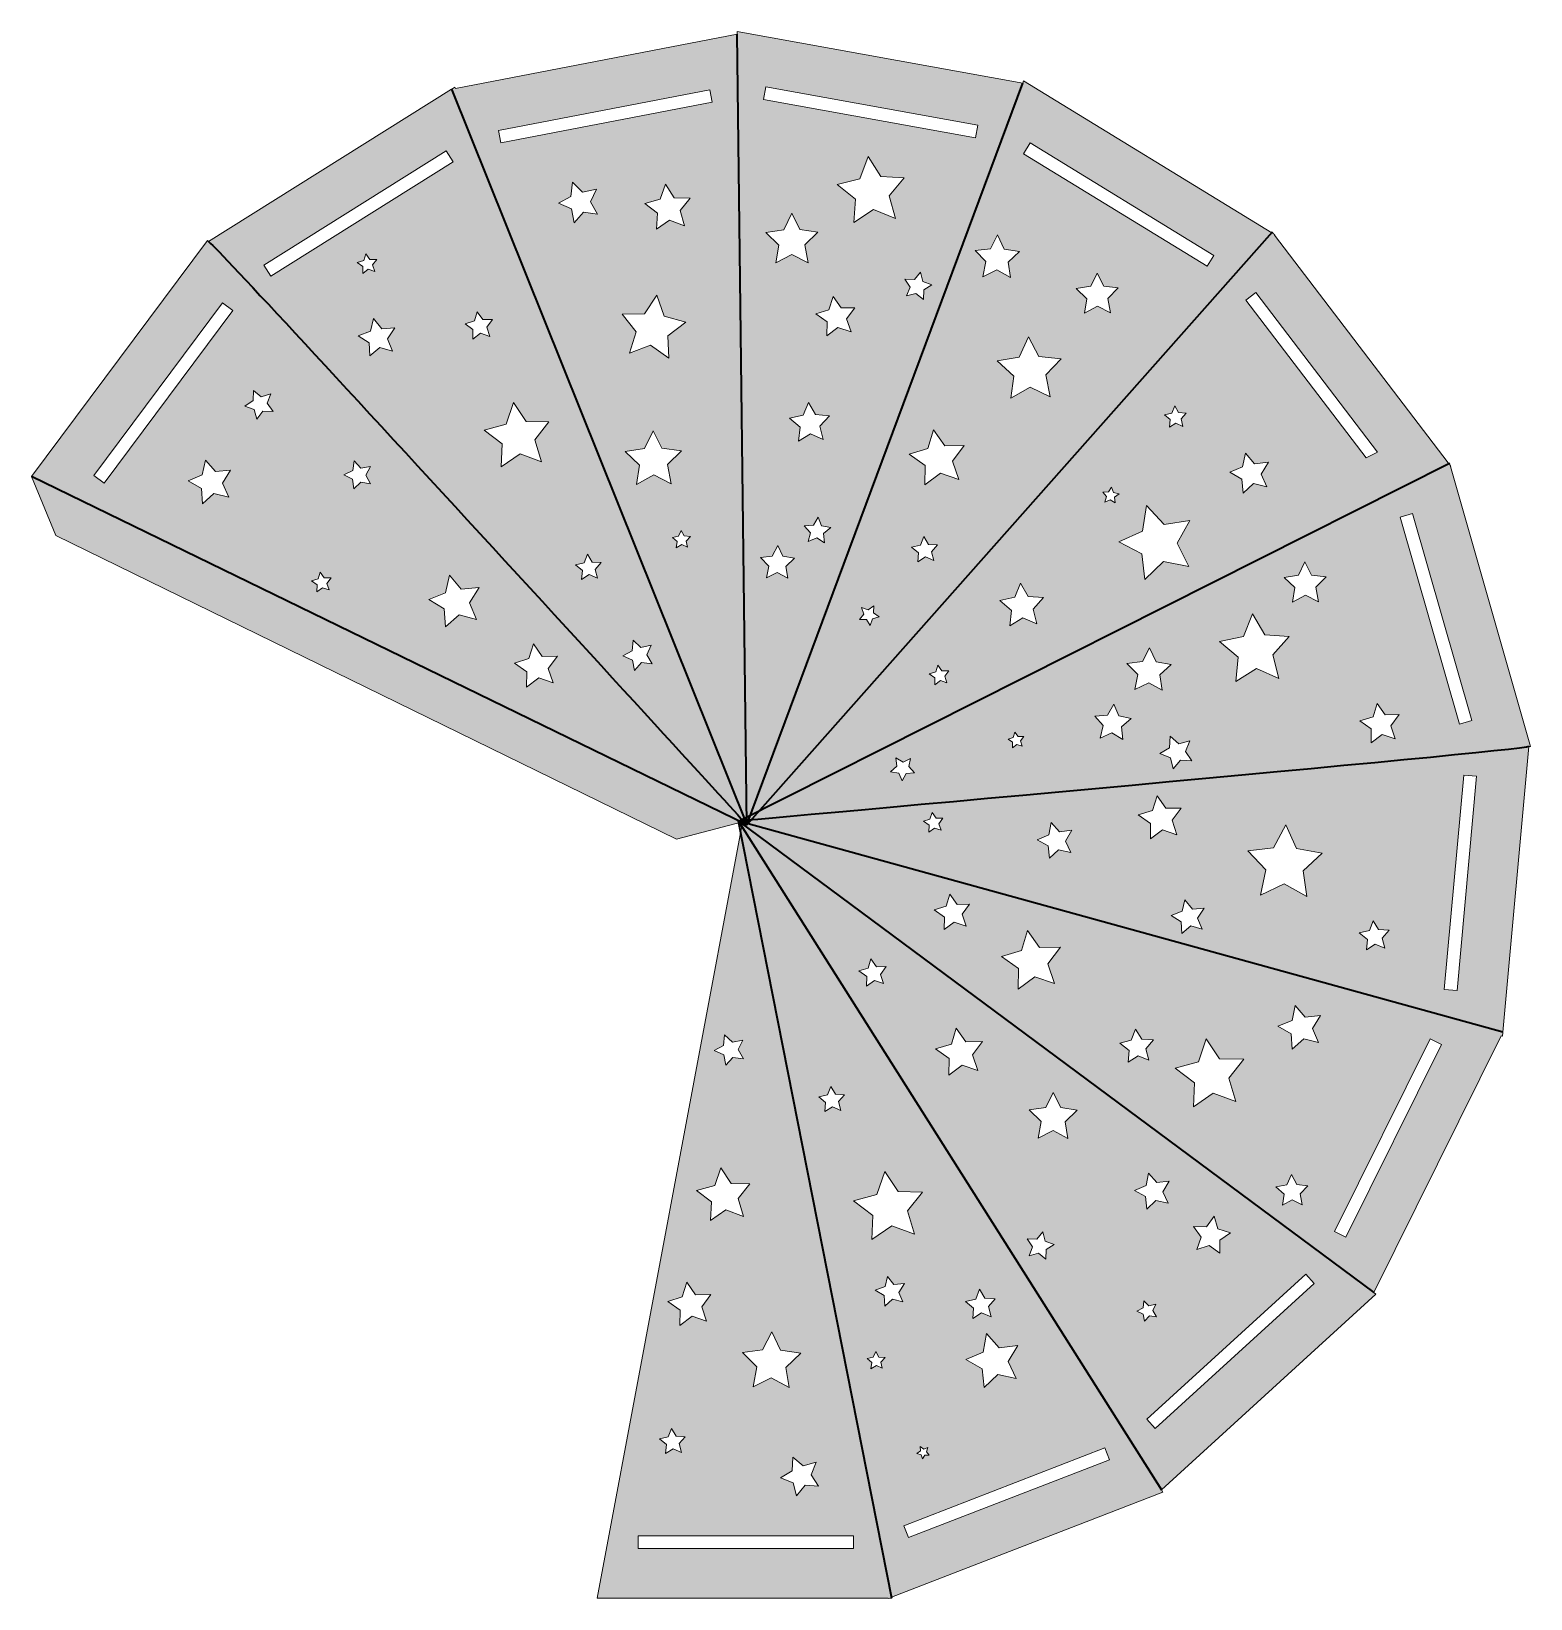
# Model space of a CAD drawing. Header units: inches. Extents: x 0 to 20.6, y -4.6 to 13.1.
# Drawn here: x 11.09 to 20.63, y 2.5 to 12.48 of the extents above; entities that cross this region are included whole.
import ezdxf

# ---------------------------------------------------------------- set-up
doc = ezdxf.new("R2010")
doc.units = ezdxf.units.IN
doc.header["$MEASUREMENT"] = 0
doc.layers.add('Layer 1', color=7, linetype='Continuous')

msp = doc.modelspace()

# ---------------------------------------------------------------- hatches: boundary and pattern name
at = {"layer": 'Layer 1', "true_color": 0x231f20}
h = msp.add_hatch(color=179, dxfattribs=at)
h.dxf.hatch_style = 2
h.paths.add_polyline_path([(20.6275, 7.9283), (20.1168, 9.7092), (20.1195, 9.7106), (20.1145, 9.7172), (20.1107, 9.7307), (20.1026, 9.7328), (18.9973, 11.1832), (19, 11.1862), (18.9907, 11.1919), (18.983, 11.2019), (18.9799, 11.1985), (17.4011, 12.1655), (17.3953, 12.1503), (15.5775, 12.4803), (15.5776, 12.463), (13.7843, 12.1173), (13.7811, 12.1254), (13.7612, 12.1129), (13.7608, 12.1128), (13.7609, 12.1127), (12.2138, 11.1418), (12.2064, 11.1498), (11.0861, 9.6462), (11.2411, 9.2717), (15.1919, 7.3388), (15.6043, 7.4461), (15.6052, 7.4457), (15.5962, 7.4356), (15.6105, 7.4428), (15.6105, 7.4428), (15.6054, 7.4294), (15.6094, 7.4338), (14.6864, 2.5068), (16.5378, 2.5068), (16.5385, 2.5029), (16.5487, 2.5068), (16.5614, 2.5068), (16.5605, 2.5114), (18.2867, 3.1809), (18.2781, 3.1947), (19.6424, 4.4405), (19.6286, 4.4509), (20.4406, 6.0868), (20.4489, 6.0844), (20.4511, 6.1079), (20.4512, 6.1082), (20.4511, 6.1083), (20.6167, 7.9273)])
h.paths.add_polyline_path([(13.7268, 11.7194), (13.77, 11.6506), (12.6092, 10.9221), (12.566, 10.991)])
h.paths.add_polyline_path([(13.2718, 10.9512), (13.23, 10.9654), (13.1947, 10.939), (13.1953, 10.9831), (13.1593, 11.0085), (13.2014, 11.0216), (13.2145, 11.0637), (13.2399, 11.0277), (13.284, 11.0282), (13.2576, 10.9929)])
h.paths.add_polyline_path([(12.3427, 9.5154), (12.2481, 9.5382), (12.1757, 9.4731), (12.1681, 9.5702), (12.0838, 9.619), (12.1738, 9.6562), (12.1942, 9.7513), (12.2573, 9.6773), (12.3542, 9.6873), (12.3032, 9.6044)])
h.paths.add_polyline_path([(11.5489, 9.6041), (11.4837, 9.6527), (12.3025, 10.7516), (12.3677, 10.703)])
h.paths.add_polyline_path([(12.5602, 10.0628), (12.5213, 10.0118), (12.5044, 10.0737), (12.4439, 10.0949), (12.4976, 10.1301), (12.499, 10.1942), (12.5491, 10.154), (12.6105, 10.1724), (12.5877, 10.1124), (12.6242, 10.0597)])
h.paths.add_polyline_path([(12.9809, 8.9242), (12.9391, 8.9383), (12.9038, 8.912), (12.9044, 8.956), (12.8684, 8.9815), (12.9105, 8.9946), (12.9236, 9.0366), (12.949, 9.0007), (12.9931, 9.0012), (12.9667, 8.9659)])
h.paths.add_polyline_path([(13.2436, 9.5999), (13.1824, 9.6113), (13.1382, 9.5674), (13.1302, 9.6292), (13.0747, 9.6576), (13.131, 9.6843), (13.1409, 9.7458), (13.1837, 9.7006), (13.2453, 9.7102), (13.2155, 9.6554)])
h.paths.add_polyline_path([(13.3844, 10.4444), (13.3037, 10.4672), (13.2392, 10.4136), (13.2359, 10.4973), (13.165, 10.5421), (13.2436, 10.5711), (13.2643, 10.6524), (13.3162, 10.5866), (13.3999, 10.5921), (13.3533, 10.5223)])
h.paths.add_polyline_path([(13.9193, 8.7365), (13.808, 8.7649), (13.7214, 8.6893), (13.7141, 8.804), (13.6154, 8.863), (13.7222, 8.9054), (13.7478, 9.0174), (13.8212, 8.929), (13.9356, 8.9393), (13.8742, 8.8422)])
h.paths.add_polyline_path([(13.8959, 10.5212), (13.8967, 10.5829), (13.8463, 10.6185), (13.9052, 10.6368), (13.9235, 10.6957), (13.9592, 10.6454), (14.0208, 10.6462), (13.9839, 10.5967), (14.0038, 10.5383), (13.9453, 10.5581)])
h.paths.add_polyline_path([(13.9668, 9.941), (14.107, 9.9799), (14.1544, 10.1175), (14.2347, 9.9962), (14.3802, 9.9937), (14.2897, 9.8797), (14.3322, 9.7406), (14.1959, 9.7915), (14.0767, 9.7081), (14.083, 9.8534)])
h.paths.add_polyline_path([(14.4073, 8.333), (14.3155, 8.3641), (14.2378, 8.3061), (14.239, 8.403), (14.1599, 8.459), (14.2524, 8.4878), (14.2812, 8.5804), (14.3372, 8.5012), (14.4341, 8.5025), (14.3761, 8.4248)])
h.paths.add_polyline_path([(14.5231, 11.3503), (14.441, 11.3868), (14.5199, 11.4298), (14.5292, 11.5192), (14.5945, 11.4574), (14.6824, 11.4762), (14.6438, 11.395), (14.6888, 11.3172), (14.5997, 11.3288), (14.5396, 11.262)])
h.paths.add_polyline_path([(14.6888, 8.9992), (14.636, 9.0218), (14.5874, 8.9911), (14.5926, 9.0483), (14.5483, 9.085), (14.6044, 9.0978), (14.6256, 9.1512), (14.655, 9.1019), (14.7124, 9.0982), (14.6746, 9.0549)])
h.paths.add_polyline_path([(15.2425, 11.2421), (15.1479, 11.2788), (15.0641, 11.2218), (15.0698, 11.323), (14.9896, 11.3852), (15.0876, 11.411), (15.1219, 11.5065), (15.1769, 11.4212), (15.2783, 11.4181), (15.2141, 11.3395)])
h.paths.add_polyline_path([(15.0669, 10.8008), (15.1134, 10.6663), (15.2505, 10.6284), (15.137, 10.5427), (15.1433, 10.4006), (15.0267, 10.482), (14.8935, 10.4321), (14.9349, 10.5682), (14.8462, 10.6794), (14.9884, 10.6821)])
h.paths.add_polyline_path([(14.9692, 8.4618), (14.9241, 8.4117), (14.9118, 8.4779), (14.8502, 8.5053), (14.9093, 8.5375), (14.9163, 8.6046), (14.9653, 8.5582), (15.0312, 8.5723), (15.0023, 8.5114), (15.036, 8.4531)])
h.paths.add_polyline_path([(15.0468, 9.6562), (14.9374, 9.5965), (14.9566, 9.7196), (14.8661, 9.8053), (14.9891, 9.8251), (15.0426, 9.9377), (15.0994, 9.8268), (15.223, 9.8107), (15.1351, 9.7224), (15.158, 9.5999)])
h.paths.add_polyline_path([(15.2613, 9.1963), (15.2251, 9.2132), (15.1907, 9.193), (15.1956, 9.2326), (15.1658, 9.2591), (15.205, 9.2667), (15.2209, 9.3033), (15.2402, 9.2683), (15.2799, 9.2644), (15.2527, 9.2353)])
h.paths.add_polyline_path([(14.0741, 11.7696), (14.0587, 11.8495), (15.4044, 12.1089), (15.4198, 12.029)])
h.paths.add_polyline_path([(19.8748, 9.4105), (20.2525, 8.0932), (20.1744, 8.0708), (19.7966, 9.3881)])
h.paths.add_polyline_path([(19.7902, 8.1304), (19.7375, 8.0598), (19.7658, 7.9764), (19.6823, 8.0047), (19.6117, 7.9519), (19.6128, 8.0401), (19.5408, 8.091), (19.625, 8.1171), (19.6512, 8.2013), (19.702, 8.1293)])
h.paths.add_polyline_path([(19.7001, 6.6438), (19.6389, 6.6692), (19.5833, 6.6332), (19.5885, 6.6992), (19.5371, 6.741), (19.6015, 6.7564), (19.6254, 6.8182), (19.6599, 6.7617), (19.7261, 6.7581), (19.683, 6.7078)])
h.paths.add_polyline_path([(18.8796, 10.818), (19.6539, 9.8019), (19.58, 9.7649), (18.8149, 10.7687)])
h.paths.add_polyline_path([(18.7945, 9.7078), (18.8122, 9.7945), (18.8703, 9.7277), (18.9583, 9.7376), (18.9127, 9.6617), (18.9493, 9.5811), (18.863, 9.601), (18.7977, 9.5413), (18.79, 9.6295), (18.7129, 9.6732)])
h.paths.add_polyline_path([(18.7992, 8.6286), (18.8576, 8.7719), (18.9358, 8.6384), (19.0902, 8.6271), (18.9874, 8.5114), (19.0244, 8.3611), (18.8826, 8.4232), (18.7511, 8.3415), (18.7663, 8.4956), (18.648, 8.5954)])
h.paths.add_polyline_path([(18.7523, 5.6678), (18.6076, 5.7215), (18.4814, 5.6328), (18.4877, 5.7869), (18.3644, 5.8796), (18.513, 5.9212), (18.5629, 6.0671), (18.6484, 5.9387), (18.8027, 5.9362), (18.7069, 5.8153)])
h.paths.add_polyline_path([(18.649, 4.7012), (18.5824, 4.7517), (18.503, 4.7255), (18.5305, 4.8044), (18.481, 4.8718), (18.5646, 4.8701), (18.6134, 4.938), (18.6376, 4.858), (18.7172, 4.8326), (18.6486, 4.7848)])
h.paths.add_polyline_path([(18.1295, 7.4924), (18.222, 7.5212), (18.2508, 7.6138), (18.3068, 7.5346), (18.4037, 7.5359), (18.3457, 7.4582), (18.3769, 7.3664), (18.2851, 7.3975), (18.2074, 7.3395), (18.2086, 7.4365)])
h.paths.add_polyline_path([(18.0585, 8.4571), (18.1563, 8.469), (18.202, 8.5564), (18.2435, 8.467), (18.3407, 8.4507), (18.2686, 8.3835), (18.283, 8.286), (18.1969, 8.3339), (18.1086, 8.29), (18.1275, 8.3867)])
h.paths.add_polyline_path([(17.9827, 9.4779), (17.9522, 9.4975), (17.9187, 9.4835), (17.9279, 9.5186), (17.9042, 9.5462), (17.9405, 9.5482), (17.9594, 9.5793), (17.9725, 9.5454), (18.0079, 9.5371), (17.9798, 9.5141)])
h.paths.add_polyline_path([(17.7356, 10.8425), (17.8279, 10.8574), (17.868, 10.9418), (17.9106, 10.8586), (18.0033, 10.8466), (17.9374, 10.7803), (17.9546, 10.6884), (17.8712, 10.7307), (17.7891, 10.6859), (17.8035, 10.7783)])
h.paths.add_polyline_path([(17.6824, 5.4332), (17.5879, 5.4838), (17.4926, 5.4347), (17.5116, 5.5402), (17.4354, 5.6157), (17.5417, 5.6303), (17.5899, 5.726), (17.6366, 5.6295), (17.7425, 5.6132), (17.6652, 5.539)])
h.paths.add_polyline_path([(17.4241, 4.7944), (17.4854, 4.7904), (17.5234, 4.8385), (17.5385, 4.779), (17.5961, 4.7577), (17.5441, 4.725), (17.5417, 4.6637), (17.4945, 4.7029), (17.4354, 4.6863), (17.4582, 4.7433)])
h.paths.add_polyline_path([(17.2606, 6.5905), (17.3868, 6.6297), (17.4261, 6.7559), (17.5024, 6.648), (17.6346, 6.6497), (17.5555, 6.5437), (17.598, 6.4185), (17.4728, 6.461), (17.3668, 6.3819), (17.3685, 6.5141)])
h.paths.add_polyline_path([(17.354, 3.9035), (17.2371, 3.9292), (17.1496, 3.8475), (17.1379, 3.9666), (17.0331, 4.0245), (17.1428, 4.0724), (17.1655, 4.19), (17.245, 4.1005), (17.3638, 4.1152), (17.3032, 4.012)])
h.paths.add_polyline_path([(16.8401, 6.0024), (16.9411, 6.0338), (16.9725, 6.1348), (17.0335, 6.0484), (17.1393, 6.0498), (17.076, 5.965), (17.11, 5.8649), (17.0098, 5.8988), (16.9251, 5.8356), (16.9264, 5.9413)])
h.paths.add_polyline_path([(16.7065, 4.8232), (16.5618, 4.8769), (16.4356, 4.7882), (16.4419, 4.9424), (16.3186, 5.035), (16.4672, 5.0766), (16.5171, 5.2225), (16.6026, 5.0941), (16.7569, 5.0916), (16.6611, 4.9707)])
h.paths.add_polyline_path([(16.3029, 10.5664), (16.2195, 10.5947), (16.1488, 10.542), (16.15, 10.6302), (16.078, 10.681), (16.1622, 10.7072), (16.1883, 10.7914), (16.2392, 10.7194), (16.3273, 10.7205), (16.2746, 10.6499)])
h.paths.add_polyline_path([(16.2372, 5.6115), (16.1844, 5.6341), (16.1359, 5.6033), (16.141, 5.6606), (16.0968, 5.6972), (16.1528, 5.71), (16.174, 5.7634), (16.2035, 5.7141), (16.2608, 5.7104), (16.223, 5.6672)])
h.paths.add_polyline_path([(15.6113, 4.0696), (15.7399, 4.0865), (15.7988, 4.202), (15.8546, 4.085), (15.9827, 4.0646), (15.8886, 3.9753), (15.9088, 3.8472), (15.7948, 3.9091), (15.6792, 3.8504), (15.7029, 3.9779)])
h.paths.add_polyline_path([(15.9112, 10.0185), (15.9979, 10.0362), (16.0325, 10.1178), (16.0762, 10.0407), (16.1644, 10.033), (16.1047, 9.9677), (16.1246, 9.8814), (16.044, 9.918), (15.9681, 9.8724), (15.978, 9.9604)])
h.paths.add_polyline_path([(15.7597, 11.2007), (15.8744, 11.2178), (15.9252, 11.322), (15.977, 11.2183), (16.0918, 11.2021), (16.0091, 11.1209), (16.0292, 11.0067), (15.9264, 11.0602), (15.824, 11.0058), (15.8431, 11.1201)])
h.paths.add_polyline_path([(15.9276, 3.317), (15.9314, 3.4035), (15.9977, 3.3479), (16.0811, 3.371), (16.0487, 3.2907), (16.0965, 3.2185), (16.0101, 3.2245), (15.9562, 3.1568), (15.9352, 3.2408), (15.8541, 3.2711)])
h.paths.add_polyline_path([(16.084, 9.2554), (16.0302, 9.2317), (16.0441, 9.2888), (16.005, 9.3327), (16.0636, 9.3371), (16.0933, 9.3879), (16.1155, 9.3335), (16.173, 9.321), (16.1281, 9.283), (16.134, 9.2245)])
h.paths.add_polyline_path([(16.988, 9.628), (16.8711, 9.6676), (16.7723, 9.5938), (16.7738, 9.7172), (16.6731, 9.7885), (16.7909, 9.8251), (16.8275, 9.9429), (16.8988, 9.8422), (17.0222, 9.8437), (16.9484, 9.7449)])
h.paths.add_polyline_path([(16.9129, 8.333), (16.8712, 8.3471), (16.8359, 8.3208), (16.8364, 8.3648), (16.8005, 8.3903), (16.8425, 8.4033), (16.8556, 8.4454), (16.8811, 8.4094), (16.9251, 8.41), (16.8988, 8.3747)])
h.paths.add_polyline_path([(16.688, 9.1976), (16.744, 9.2104), (16.7652, 9.2638), (16.7947, 9.2145), (16.852, 9.2108), (16.8142, 9.1675), (16.8285, 9.1119), (16.7756, 9.1344), (16.7271, 9.1037), (16.7322, 9.1609)])
h.paths.add_polyline_path([(16.7652, 10.8342), (16.7628, 10.7729), (16.7156, 10.8122), (16.6565, 10.7956), (16.6793, 10.8526), (16.6452, 10.9036), (16.7065, 10.8996), (16.7445, 10.9478), (16.7596, 10.8883), (16.8172, 10.867)])
h.paths.add_polyline_path([(16.6814, 7.8514), (16.67, 7.7993), (16.7065, 7.7605), (16.6535, 7.7552), (16.6278, 7.7086), (16.6064, 7.7573), (16.5541, 7.7673), (16.5938, 7.8027), (16.5872, 7.8556), (16.6332, 7.8287)])
h.paths.add_polyline_path([(16.5447, 11.4338), (16.5845, 11.289), (16.4454, 11.3455), (16.3201, 11.263), (16.3308, 11.4127), (16.2135, 11.5064), (16.3592, 11.5424), (16.4121, 11.6829), (16.4914, 11.5555), (16.6414, 11.5486)])
h.paths.add_polyline_path([(16.5094, 6.4185), (16.451, 6.4384), (16.4015, 6.4015), (16.4023, 6.4631), (16.3519, 6.4988), (16.4108, 6.5171), (16.4292, 6.576), (16.4648, 6.5256), (16.5265, 6.5264), (16.4896, 6.477)])
h.paths.add_polyline_path([(16.3693, 8.8123), (16.4108, 8.7975), (16.4466, 8.8233), (16.4453, 8.7793), (16.4809, 8.7533), (16.4386, 8.7408), (16.4249, 8.6989), (16.4, 8.7353), (16.356, 8.7354), (16.3829, 8.7703)])
h.paths.add_polyline_path([(16.7434, 3.4716), (16.7659, 3.4551), (16.7922, 3.4642), (16.7835, 3.4377), (16.8003, 3.4155), (16.7724, 3.4157), (16.7565, 3.3928), (16.748, 3.4194), (16.7214, 3.4274), (16.744, 3.4437)])
h.paths.add_polyline_path([(16.7983, 7.3823), (16.7989, 7.4264), (16.7629, 7.4518), (16.805, 7.4649), (16.8181, 7.507), (16.8435, 7.471), (16.8876, 7.4716), (16.8612, 7.4363), (16.8754, 7.3945), (16.8336, 7.4087)])
h.paths.add_polyline_path([(16.9082, 6.9112), (16.9318, 6.987), (16.9776, 6.9222), (17.0569, 6.9232), (17.0094, 6.8597), (17.0349, 6.7845), (16.9598, 6.81), (16.8962, 6.7626), (16.8972, 6.8419), (16.8325, 6.8877)])
h.paths.add_polyline_path([(17.0959, 4.4103), (17.1197, 4.4721), (17.1543, 4.4156), (17.2205, 4.412), (17.1774, 4.3617), (17.1944, 4.2977), (17.1333, 4.3231), (17.0777, 4.2871), (17.0829, 4.3531), (17.0315, 4.3949)])
h.paths.add_polyline_path([(17.7012, 7.2538), (17.6233, 7.2709), (17.565, 7.2164), (17.5572, 7.2958), (17.4873, 7.3344), (17.5604, 7.3664), (17.5756, 7.4447), (17.6286, 7.3851), (17.7078, 7.3949), (17.6674, 7.326)])
h.paths.add_polyline_path([(17.4626, 8.803), (17.4854, 8.7083), (17.3964, 8.7478), (17.3134, 8.6969), (17.3235, 8.7937), (17.2494, 8.8569), (17.3446, 8.8773), (17.3818, 8.9672), (17.4306, 8.883), (17.5276, 8.8754)])
h.paths.add_polyline_path([(17.3915, 7.9294), (17.3581, 7.9408), (17.3299, 7.9197), (17.3303, 7.9549), (17.3015, 7.9753), (17.3352, 7.9857), (17.3457, 8.0194), (17.366, 7.9906), (17.4013, 7.9911), (17.3802, 7.9628)])
h.paths.add_polyline_path([(18.1563, 9.2995), (18.1837, 9.4618), (18.2958, 9.3414), (18.4586, 9.3655), (18.3787, 9.2217), (18.452, 9.0743), (18.2905, 9.1058), (18.173, 8.9906), (18.153, 9.154), (18.0072, 9.2301)])
h.paths.add_polyline_path([(18.4144, 9.9658), (18.3699, 9.9856), (18.3284, 9.9601), (18.3335, 10.0085), (18.2964, 10.0401), (18.344, 10.0503), (18.3626, 10.0953), (18.387, 10.0532), (18.4355, 10.0494), (18.403, 10.0132)])
h.paths.add_polyline_path([(18.4707, 7.8356), (18.3983, 7.8415), (18.3523, 7.7852), (18.3356, 7.856), (18.2679, 7.8823), (18.33, 7.92), (18.3341, 7.9926), (18.3892, 7.9452), (18.4594, 7.9637), (18.4314, 7.8967)])
h.paths.add_polyline_path([(18.4097, 6.8784), (18.4278, 6.9512), (18.4746, 6.8926), (18.5495, 6.898), (18.5082, 6.8353), (18.5364, 6.7658), (18.4641, 6.7857), (18.4067, 6.7373), (18.4032, 6.8123), (18.3395, 6.8519)])
h.paths.add_polyline_path([(17.4435, 11.7702), (18.6122, 11.0543), (18.5697, 10.985), (17.4011, 11.7008)])
h.paths.add_polyline_path([(17.4314, 10.5363), (17.4985, 10.411), (17.6397, 10.3952), (17.5412, 10.2927), (17.5698, 10.1535), (17.4419, 10.2155), (17.3184, 10.1453), (17.3378, 10.2861), (17.2329, 10.3819), (17.3727, 10.4069)])
h.paths.add_polyline_path([(17.2354, 11.184), (17.2769, 11.0947), (17.3741, 11.0783), (17.302, 11.0111), (17.3164, 10.9137), (17.2303, 10.9615), (17.1421, 10.9176), (17.1609, 11.0143), (17.0919, 11.0847), (17.1898, 11.0967)])
h.paths.add_polyline_path([(15.76, 12.1271), (17.1084, 11.8823), (17.0939, 11.8023), (15.7455, 12.0471)])
h.paths.add_polyline_path([(15.8009, 9.14), (15.8357, 9.2076), (15.8682, 9.1388), (15.9433, 9.1266), (15.8879, 9.0744), (15.8994, 8.9992), (15.8327, 9.0358), (15.7648, 9.0016), (15.7789, 9.0764), (15.7254, 9.1304)])
h.paths.add_polyline_path([(15.4912, 6.0244), (15.4982, 6.0914), (15.5471, 6.0451), (15.6131, 6.0592), (15.5841, 5.9983), (15.6179, 5.9399), (15.551, 5.9486), (15.506, 5.8985), (15.4936, 5.9648), (15.432, 5.9922)])
h.paths.add_polyline_path([(15.4349, 5.1329), (15.4744, 5.2452), (15.5395, 5.1455), (15.6585, 5.1426), (15.5838, 5.0499), (15.6179, 4.9358), (15.5066, 4.9782), (15.4086, 4.9106), (15.4145, 5.0295), (15.3199, 5.1018)])
h.paths.add_polyline_path([(15.2284, 4.4244), (15.2572, 4.5169), (15.3132, 4.4378), (15.4101, 4.439), (15.3521, 4.3613), (15.3833, 4.2695), (15.2914, 4.3007), (15.2138, 4.2427), (15.215, 4.3396), (15.1358, 4.3956)])
h.paths.add_polyline_path([(15.1393, 3.5328), (15.1605, 3.5862), (15.19, 3.5369), (15.2473, 3.5333), (15.2095, 3.49), (15.2237, 3.4343), (15.1709, 3.4569), (15.1223, 3.4262), (15.1275, 3.4834), (15.0833, 3.52)])
h.paths.add_polyline_path([(16.3187, 2.8218), (14.9482, 2.8218), (14.9482, 2.9031), (16.3187, 2.9031)])
h.paths.add_polyline_path([(16.5, 3.9692), (16.4639, 3.9861), (16.4294, 3.9659), (16.4343, 4.0055), (16.4045, 4.032), (16.4437, 4.0396), (16.4597, 4.0762), (16.479, 4.0412), (16.5187, 4.0373), (16.4914, 4.0082)])
h.paths.add_polyline_path([(16.5674, 4.4086), (16.517, 4.3655), (16.5135, 4.4317), (16.457, 4.4662), (16.5188, 4.4901), (16.5342, 4.5545), (16.5759, 4.5031), (16.642, 4.5083), (16.606, 4.4527), (16.6314, 4.3915)])
h.paths.add_polyline_path([(16.6688, 2.8912), (16.6394, 2.967), (17.9171, 3.4626), (17.9465, 3.3868)])
h.paths.add_polyline_path([(17.889, 7.9817), (17.9077, 8.0608), (17.8531, 8.121), (17.934, 8.1277), (17.9744, 8.1982), (18.0058, 8.1233), (18.0854, 8.1067), (18.0238, 8.0536), (18.0326, 7.9729), (17.9631, 8.015)])
h.paths.add_polyline_path([(18.0131, 6.0392), (18.086, 6.0572), (18.1124, 6.1275), (18.1521, 6.0638), (18.227, 6.0603), (18.1787, 6.0029), (18.1986, 5.9306), (18.129, 5.9588), (18.0664, 5.9175), (18.0717, 5.9924)])
h.paths.add_polyline_path([(18.1798, 5.1329), (18.1949, 5.2112), (18.2479, 5.1516), (18.3271, 5.1614), (18.2868, 5.0926), (18.3206, 5.0203), (18.2426, 5.0374), (18.1843, 4.9829), (18.1765, 5.0623), (18.1067, 5.1009)])
h.paths.add_polyline_path([(18.1626, 4.3142), (18.1216, 4.3325), (18.161, 4.354), (18.1657, 4.3987), (18.1983, 4.3678), (18.2423, 4.3772), (18.223, 4.3366), (18.2455, 4.2977), (18.2009, 4.3035), (18.1709, 4.2701)])
h.paths.add_polyline_path([(18.2388, 3.5854), (18.184, 3.6454), (19.196, 4.5695), (19.2508, 4.5095)])
h.paths.add_polyline_path([(19.1745, 5.0109), (19.1106, 5.0419), (19.0488, 5.0068), (19.0585, 5.0772), (19.0061, 5.1251), (19.076, 5.1376), (19.1054, 5.2023), (19.1389, 5.1396), (19.2095, 5.1317), (19.1603, 5.0805)])
h.paths.add_polyline_path([(19.2778, 6.0432), (19.1831, 6.066), (19.1107, 6.0009), (19.1031, 6.098), (19.0189, 6.1467), (19.1089, 6.1839), (19.1292, 6.2791), (19.1924, 6.2051), (19.2892, 6.2151), (19.2383, 6.1321)])
h.paths.add_polyline_path([(19.1796, 7.1365), (19.2027, 6.9722), (19.0582, 7.0538), (18.9091, 6.981), (18.942, 7.1436), (18.8267, 7.263), (18.9916, 7.2819), (19.0694, 7.4284), (19.1384, 7.2775), (19.3018, 7.2488)])
h.paths.add_polyline_path([(19.2606, 8.941), (19.2778, 8.8491), (19.1944, 8.8913), (19.1123, 8.8466), (19.1267, 8.9389), (19.0588, 9.0032), (19.1511, 9.018), (19.1912, 9.1025), (19.2338, 9.0193), (19.3265, 9.0072)])
h.paths.add_polyline_path([(19.4519, 4.8034), (19.379, 4.8395), (19.9884, 6.067), (20.0612, 6.0309)])
h.paths.add_polyline_path([(20.159, 6.3738), (20.078, 6.3811), (20.2022, 7.7459), (20.2832, 7.7386)])

# ---------------------------------------------------------------- linework, layer by layer
at = {"layer": 'Layer 1', "lineweight": 0}
for points in [[(20.6275, 7.9283), (20.1168, 9.7092), (20.1195, 9.7106), (20.1145, 9.7172), (20.1107, 9.7307), (20.1026, 9.7328), (18.9973, 11.1832), (19, 11.1862), (18.9907, 11.1919), (18.983, 11.2019), (18.9799, 11.1985), (17.4011, 12.1655), (17.3953, 12.1503), (15.5775, 12.4803), (15.5776, 12.463), (13.7843, 12.1173), (13.7811, 12.1254), (13.7612, 12.1129), (13.7608, 12.1128), (13.7609, 12.1127), (12.2138, 11.1418), (12.2064, 11.1498), (11.0861, 9.6462), (11.2411, 9.2717), (15.1919, 7.3388), (15.6043, 7.4461), (15.6052, 7.4457), (15.5962, 7.4356), (15.6105, 7.4428), (15.6105, 7.4428), (15.6054, 7.4294), (15.6094, 7.4338), (14.6864, 2.5068), (16.5378, 2.5068), (16.5385, 2.5029), (16.5487, 2.5068), (16.5614, 2.5068), (16.5605, 2.5114), (18.2867, 3.1809), (18.2781, 3.1947), (19.6424, 4.4405), (19.6286, 4.4509), (20.4406, 6.0868), (20.4489, 6.0844), (20.4511, 6.1079), (20.4512, 6.1082), (20.4511, 6.1083), (20.6167, 7.9273), (20.6275, 7.9283)], [(14.0741, 11.7696), (14.0587, 11.8495), (15.4044, 12.1089), (15.4198, 12.029), (14.0741, 11.7696)], [(15.76, 12.1271), (17.1084, 11.8823), (17.0939, 11.8023), (15.7455, 12.0471), (15.76, 12.1271)], [(13.7268, 11.7194), (13.77, 11.6506), (12.6092, 10.9221), (12.566, 10.991), (13.7268, 11.7194)], [(16.5447, 11.4338), (16.5845, 11.289), (16.4454, 11.3455), (16.3201, 11.263), (16.3308, 11.4127), (16.2135, 11.5064), (16.3592, 11.5424), (16.4121, 11.6829), (16.4914, 11.5555), (16.6414, 11.5486), (16.5447, 11.4338)], [(17.4435, 11.7702), (18.6122, 11.0543), (18.5697, 10.985), (17.4011, 11.7008), (17.4435, 11.7702)], [(14.5231, 11.3503), (14.441, 11.3868), (14.5199, 11.4298), (14.5292, 11.5192), (14.5945, 11.4574), (14.6824, 11.4762), (14.6438, 11.395), (14.6888, 11.3172), (14.5997, 11.3288), (14.5396, 11.262), (14.5231, 11.3503)], [(15.2425, 11.2421), (15.1479, 11.2788), (15.0641, 11.2218), (15.0698, 11.323), (14.9896, 11.3852), (15.0876, 11.411), (15.1219, 11.5065), (15.1769, 11.4212), (15.2783, 11.4181), (15.2141, 11.3395), (15.2425, 11.2421)], [(15.7597, 11.2007), (15.8744, 11.2178), (15.9252, 11.322), (15.977, 11.2183), (16.0918, 11.2021), (16.0091, 11.1209), (16.0292, 11.0067), (15.9264, 11.0602), (15.824, 11.0058), (15.8431, 11.1201), (15.7597, 11.2007)], [(17.2354, 11.184), (17.2769, 11.0947), (17.3741, 11.0783), (17.302, 11.0111), (17.3164, 10.9137), (17.2303, 10.9615), (17.1421, 10.9176), (17.1609, 11.0143), (17.0919, 11.0847), (17.1898, 11.0967), (17.2354, 11.184)], [(13.2718, 10.9512), (13.23, 10.9654), (13.1947, 10.939), (13.1953, 10.9831), (13.1593, 11.0085), (13.2014, 11.0216), (13.2145, 11.0637), (13.2399, 11.0277), (13.284, 11.0282), (13.2576, 10.9929), (13.2718, 10.9512)], [(16.7652, 10.8342), (16.7628, 10.7729), (16.7156, 10.8122), (16.6565, 10.7956), (16.6793, 10.8526), (16.6452, 10.9036), (16.7065, 10.8996), (16.7445, 10.9478), (16.7596, 10.8883), (16.8172, 10.867), (16.7652, 10.8342)], [(17.7356, 10.8425), (17.8279, 10.8574), (17.868, 10.9418), (17.9106, 10.8586), (18.0033, 10.8466), (17.9374, 10.7803), (17.9546, 10.6884), (17.8712, 10.7307), (17.7891, 10.6859), (17.8035, 10.7783), (17.7356, 10.8425)], [(15.0669, 10.8008), (15.1134, 10.6663), (15.2505, 10.6284), (15.137, 10.5427), (15.1433, 10.4006), (15.0267, 10.482), (14.8935, 10.4321), (14.9349, 10.5682), (14.8462, 10.6794), (14.9884, 10.6821), (15.0669, 10.8008)], [(16.3029, 10.5664), (16.2195, 10.5947), (16.1488, 10.542), (16.15, 10.6302), (16.078, 10.681), (16.1622, 10.7072), (16.1883, 10.7914), (16.2392, 10.7194), (16.3273, 10.7205), (16.2746, 10.6499), (16.3029, 10.5664)], [(18.8796, 10.818), (19.6539, 9.8019), (19.58, 9.7649), (18.8149, 10.7687), (18.8796, 10.818)], [(11.5489, 9.6041), (11.4837, 9.6527), (12.3025, 10.7516), (12.3677, 10.703), (11.5489, 9.6041)], [(13.8959, 10.5212), (13.8967, 10.5829), (13.8463, 10.6185), (13.9052, 10.6368), (13.9235, 10.6957), (13.9592, 10.6454), (14.0208, 10.6462), (13.9839, 10.5967), (14.0038, 10.5383), (13.9453, 10.5581), (13.8959, 10.5212)], [(13.3844, 10.4444), (13.3037, 10.4672), (13.2392, 10.4136), (13.2359, 10.4973), (13.165, 10.5421), (13.2436, 10.5711), (13.2643, 10.6524), (13.3162, 10.5866), (13.3999, 10.5921), (13.3533, 10.5223), (13.3844, 10.4444)], [(17.4314, 10.5363), (17.4985, 10.411), (17.6397, 10.3952), (17.5412, 10.2927), (17.5698, 10.1535), (17.4419, 10.2155), (17.3184, 10.1453), (17.3378, 10.2861), (17.2329, 10.3819), (17.3727, 10.4069), (17.4314, 10.5363)], [(12.5602, 10.0628), (12.5213, 10.0118), (12.5044, 10.0737), (12.4439, 10.0949), (12.4976, 10.1301), (12.499, 10.1942), (12.5491, 10.154), (12.6105, 10.1724), (12.5877, 10.1124), (12.6242, 10.0597), (12.5602, 10.0628)], [(13.9668, 9.941), (14.107, 9.9799), (14.1544, 10.1175), (14.2347, 9.9962), (14.3802, 9.9937), (14.2897, 9.8797), (14.3322, 9.7406), (14.1959, 9.7915), (14.0767, 9.7081), (14.083, 9.8534), (13.9668, 9.941)], [(15.9112, 10.0185), (15.9979, 10.0362), (16.0325, 10.1178), (16.0762, 10.0407), (16.1644, 10.033), (16.1047, 9.9677), (16.1246, 9.8814), (16.044, 9.918), (15.9681, 9.8724), (15.978, 9.9604), (15.9112, 10.0185)], [(18.4144, 9.9658), (18.3699, 9.9856), (18.3284, 9.9601), (18.3335, 10.0085), (18.2964, 10.0401), (18.344, 10.0503), (18.3626, 10.0953), (18.387, 10.0532), (18.4355, 10.0494), (18.403, 10.0132), (18.4144, 9.9658)], [(15.0468, 9.6562), (14.9374, 9.5965), (14.9566, 9.7196), (14.8661, 9.8053), (14.9891, 9.8251), (15.0426, 9.9377), (15.0994, 9.8268), (15.223, 9.8107), (15.1351, 9.7224), (15.158, 9.5999), (15.0468, 9.6562)], [(16.988, 9.628), (16.8711, 9.6676), (16.7723, 9.5938), (16.7738, 9.7172), (16.6731, 9.7885), (16.7909, 9.8251), (16.8275, 9.9429), (16.8988, 9.8422), (17.0222, 9.8437), (16.9484, 9.7449), (16.988, 9.628)], [(18.7945, 9.7078), (18.8122, 9.7945), (18.8703, 9.7277), (18.9583, 9.7376), (18.9127, 9.6617), (18.9493, 9.5811), (18.863, 9.601), (18.7977, 9.5413), (18.79, 9.6295), (18.7129, 9.6732), (18.7945, 9.7078)], [(12.3427, 9.5154), (12.2481, 9.5382), (12.1757, 9.4731), (12.1681, 9.5702), (12.0838, 9.619), (12.1738, 9.6562), (12.1942, 9.7513), (12.2573, 9.6773), (12.3542, 9.6873), (12.3032, 9.6044), (12.3427, 9.5154)], [(13.2436, 9.5999), (13.1824, 9.6113), (13.1382, 9.5674), (13.1302, 9.6292), (13.0747, 9.6576), (13.131, 9.6843), (13.1409, 9.7458), (13.1837, 9.7006), (13.2453, 9.7102), (13.2155, 9.6554), (13.2436, 9.5999)], [(17.9827, 9.4779), (17.9522, 9.4975), (17.9187, 9.4835), (17.9279, 9.5186), (17.9042, 9.5462), (17.9405, 9.5482), (17.9594, 9.5793), (17.9725, 9.5454), (18.0079, 9.5371), (17.9798, 9.5141), (17.9827, 9.4779)], [(16.084, 9.2554), (16.0302, 9.2317), (16.0441, 9.2888), (16.005, 9.3327), (16.0636, 9.3371), (16.0933, 9.3879), (16.1155, 9.3335), (16.173, 9.321), (16.1281, 9.283), (16.134, 9.2245), (16.084, 9.2554)], [(18.1563, 9.2995), (18.1837, 9.4618), (18.2958, 9.3414), (18.4586, 9.3655), (18.3787, 9.2217), (18.452, 9.0743), (18.2905, 9.1058), (18.173, 8.9906), (18.153, 9.154), (18.0072, 9.2301), (18.1563, 9.2995)], [(19.8748, 9.4105), (20.2525, 8.0932), (20.1744, 8.0708), (19.7966, 9.3881), (19.8748, 9.4105)], [(15.2613, 9.1963), (15.2251, 9.2132), (15.1907, 9.193), (15.1956, 9.2326), (15.1658, 9.2591), (15.205, 9.2667), (15.2209, 9.3033), (15.2402, 9.2683), (15.2799, 9.2644), (15.2527, 9.2353), (15.2613, 9.1963)], [(15.8009, 9.14), (15.8357, 9.2076), (15.8682, 9.1388), (15.9433, 9.1266), (15.8879, 9.0744), (15.8994, 8.9992), (15.8327, 9.0358), (15.7648, 9.0016), (15.7789, 9.0764), (15.7254, 9.1304), (15.8009, 9.14)], [(16.688, 9.1976), (16.744, 9.2104), (16.7652, 9.2638), (16.7947, 9.2145), (16.852, 9.2108), (16.8142, 9.1675), (16.8285, 9.1119), (16.7756, 9.1344), (16.7271, 9.1037), (16.7322, 9.1609), (16.688, 9.1976)], [(14.6888, 8.9992), (14.636, 9.0218), (14.5874, 8.9911), (14.5926, 9.0483), (14.5483, 9.085), (14.6044, 9.0978), (14.6256, 9.1512), (14.655, 9.1019), (14.7124, 9.0982), (14.6746, 9.0549), (14.6888, 8.9992)], [(19.2606, 8.941), (19.2778, 8.8491), (19.1944, 8.8913), (19.1123, 8.8466), (19.1267, 8.9389), (19.0588, 9.0032), (19.1511, 9.018), (19.1912, 9.1025), (19.2338, 9.0193), (19.3265, 9.0072), (19.2606, 8.941)], [(12.9809, 8.9242), (12.9391, 8.9383), (12.9038, 8.912), (12.9044, 8.956), (12.8684, 8.9815), (12.9105, 8.9946), (12.9236, 9.0366), (12.949, 9.0007), (12.9931, 9.0012), (12.9667, 8.9659), (12.9809, 8.9242)], [(13.9193, 8.7365), (13.808, 8.7649), (13.7214, 8.6893), (13.7141, 8.804), (13.6154, 8.863), (13.7222, 8.9054), (13.7478, 9.0174), (13.8212, 8.929), (13.9356, 8.9393), (13.8742, 8.8422), (13.9193, 8.7365)], [(17.4626, 8.803), (17.4854, 8.7083), (17.3964, 8.7478), (17.3134, 8.6969), (17.3235, 8.7937), (17.2494, 8.8569), (17.3446, 8.8773), (17.3818, 8.9672), (17.4306, 8.883), (17.5276, 8.8754), (17.4626, 8.803)], [(16.3693, 8.8123), (16.4108, 8.7975), (16.4466, 8.8233), (16.4453, 8.7793), (16.4809, 8.7533), (16.4386, 8.7408), (16.4249, 8.6989), (16.4, 8.7353), (16.356, 8.7354), (16.3829, 8.7703), (16.3693, 8.8123)], [(18.7992, 8.6286), (18.8576, 8.7719), (18.9358, 8.6384), (19.0902, 8.6271), (18.9874, 8.5114), (19.0244, 8.3611), (18.8826, 8.4232), (18.7511, 8.3415), (18.7663, 8.4956), (18.648, 8.5954), (18.7992, 8.6286)], [(14.9692, 8.4618), (14.9241, 8.4117), (14.9118, 8.4779), (14.8502, 8.5053), (14.9093, 8.5375), (14.9163, 8.6046), (14.9653, 8.5582), (15.0312, 8.5723), (15.0023, 8.5114), (15.036, 8.4531), (14.9692, 8.4618)], [(14.4073, 8.333), (14.3155, 8.3641), (14.2378, 8.3061), (14.239, 8.403), (14.1599, 8.459), (14.2524, 8.4878), (14.2812, 8.5804), (14.3372, 8.5012), (14.4341, 8.5025), (14.3761, 8.4248), (14.4073, 8.333)], [(18.0585, 8.4571), (18.1563, 8.469), (18.202, 8.5564), (18.2435, 8.467), (18.3407, 8.4507), (18.2686, 8.3835), (18.283, 8.286), (18.1969, 8.3339), (18.1086, 8.29), (18.1275, 8.3867), (18.0585, 8.4571)], [(16.9129, 8.333), (16.8712, 8.3471), (16.8359, 8.3208), (16.8364, 8.3648), (16.8005, 8.3903), (16.8425, 8.4033), (16.8556, 8.4454), (16.8811, 8.4094), (16.9251, 8.41), (16.8988, 8.3747), (16.9129, 8.333)], [(17.889, 7.9817), (17.9077, 8.0608), (17.8531, 8.121), (17.934, 8.1277), (17.9744, 8.1982), (18.0058, 8.1233), (18.0854, 8.1067), (18.0238, 8.0536), (18.0326, 7.9729), (17.9631, 8.015), (17.889, 7.9817)], [(19.7902, 8.1304), (19.7375, 8.0598), (19.7658, 7.9764), (19.6823, 8.0047), (19.6117, 7.9519), (19.6128, 8.0401), (19.5408, 8.091), (19.625, 8.1171), (19.6512, 8.2013), (19.702, 8.1293), (19.7902, 8.1304)], [(17.3915, 7.9294), (17.3581, 7.9408), (17.3299, 7.9197), (17.3303, 7.9549), (17.3015, 7.9753), (17.3352, 7.9857), (17.3457, 8.0194), (17.366, 7.9906), (17.4013, 7.9911), (17.3802, 7.9628), (17.3915, 7.9294)], [(18.4707, 7.8356), (18.3983, 7.8415), (18.3523, 7.7852), (18.3356, 7.856), (18.2679, 7.8823), (18.33, 7.92), (18.3341, 7.9926), (18.3892, 7.9452), (18.4594, 7.9637), (18.4314, 7.8967), (18.4707, 7.8356)], [(16.6814, 7.8514), (16.67, 7.7993), (16.7065, 7.7605), (16.6535, 7.7552), (16.6278, 7.7086), (16.6064, 7.7573), (16.5541, 7.7673), (16.5938, 7.8027), (16.5872, 7.8556), (16.6332, 7.8287), (16.6814, 7.8514)], [(20.159, 6.3738), (20.078, 6.3811), (20.2022, 7.7459), (20.2832, 7.7386), (20.159, 6.3738)], [(18.1295, 7.4924), (18.222, 7.5212), (18.2508, 7.6138), (18.3068, 7.5346), (18.4037, 7.5359), (18.3457, 7.4582), (18.3769, 7.3664), (18.2851, 7.3975), (18.2074, 7.3395), (18.2086, 7.4365), (18.1295, 7.4924)], [(16.7983, 7.3823), (16.7989, 7.4264), (16.7629, 7.4518), (16.805, 7.4649), (16.8181, 7.507), (16.8435, 7.471), (16.8876, 7.4716), (16.8612, 7.4363), (16.8754, 7.3945), (16.8336, 7.4087), (16.7983, 7.3823)], [(17.7012, 7.2538), (17.6233, 7.2709), (17.565, 7.2164), (17.5572, 7.2958), (17.4873, 7.3344), (17.5604, 7.3664), (17.5756, 7.4447), (17.6286, 7.3851), (17.7078, 7.3949), (17.6674, 7.326), (17.7012, 7.2538)], [(19.1796, 7.1365), (19.2027, 6.9722), (19.0582, 7.0538), (18.9091, 6.981), (18.942, 7.1436), (18.8267, 7.263), (18.9916, 7.2819), (19.0694, 7.4284), (19.1384, 7.2775), (19.3018, 7.2488), (19.1796, 7.1365)], [(16.9082, 6.9112), (16.9318, 6.987), (16.9776, 6.9222), (17.0569, 6.9232), (17.0094, 6.8597), (17.0349, 6.7845), (16.9598, 6.81), (16.8962, 6.7626), (16.8972, 6.8419), (16.8325, 6.8877), (16.9082, 6.9112)], [(18.4097, 6.8784), (18.4278, 6.9512), (18.4746, 6.8926), (18.5495, 6.898), (18.5082, 6.8353), (18.5364, 6.7658), (18.4641, 6.7857), (18.4067, 6.7373), (18.4032, 6.8123), (18.3395, 6.8519), (18.4097, 6.8784)], [(19.7001, 6.6438), (19.6389, 6.6692), (19.5833, 6.6332), (19.5885, 6.6992), (19.5371, 6.741), (19.6015, 6.7564), (19.6254, 6.8182), (19.6599, 6.7617), (19.7261, 6.7581), (19.683, 6.7078), (19.7001, 6.6438)], [(17.2606, 6.5905), (17.3868, 6.6297), (17.4261, 6.7559), (17.5024, 6.648), (17.6346, 6.6497), (17.5555, 6.5437), (17.598, 6.4185), (17.4728, 6.461), (17.3668, 6.3819), (17.3685, 6.5141), (17.2606, 6.5905)], [(16.5094, 6.4185), (16.451, 6.4384), (16.4015, 6.4015), (16.4023, 6.4631), (16.3519, 6.4988), (16.4108, 6.5171), (16.4292, 6.576), (16.4648, 6.5256), (16.5265, 6.5264), (16.4896, 6.477), (16.5094, 6.4185)], [(19.2778, 6.0432), (19.1831, 6.066), (19.1107, 6.0009), (19.1031, 6.098), (19.0189, 6.1467), (19.1089, 6.1839), (19.1292, 6.2791), (19.1924, 6.2051), (19.2892, 6.2151), (19.2383, 6.1321), (19.2778, 6.0432)], [(15.4912, 6.0244), (15.4982, 6.0914), (15.5471, 6.0451), (15.6131, 6.0592), (15.5841, 5.9983), (15.6179, 5.9399), (15.551, 5.9486), (15.506, 5.8985), (15.4936, 5.9648), (15.432, 5.9922), (15.4912, 6.0244)], [(16.8401, 6.0024), (16.9411, 6.0338), (16.9725, 6.1348), (17.0335, 6.0484), (17.1393, 6.0498), (17.076, 5.965), (17.11, 5.8649), (17.0098, 5.8988), (16.9251, 5.8356), (16.9264, 5.9413), (16.8401, 6.0024)], [(18.0131, 6.0392), (18.086, 6.0572), (18.1124, 6.1275), (18.1521, 6.0638), (18.227, 6.0603), (18.1787, 6.0029), (18.1986, 5.9306), (18.129, 5.9588), (18.0664, 5.9175), (18.0717, 5.9924), (18.0131, 6.0392)], [(18.7523, 5.6678), (18.6076, 5.7215), (18.4814, 5.6328), (18.4877, 5.7869), (18.3644, 5.8796), (18.513, 5.9212), (18.5629, 6.0671), (18.6484, 5.9387), (18.8027, 5.9362), (18.7069, 5.8153), (18.7523, 5.6678)], [(19.4519, 4.8034), (19.379, 4.8395), (19.9884, 6.067), (20.0612, 6.0309), (19.4519, 4.8034)], [(16.2372, 5.6115), (16.1844, 5.6341), (16.1359, 5.6033), (16.141, 5.6606), (16.0968, 5.6972), (16.1528, 5.71), (16.174, 5.7634), (16.2035, 5.7141), (16.2608, 5.7104), (16.223, 5.6672), (16.2372, 5.6115)], [(17.6824, 5.4332), (17.5879, 5.4838), (17.4926, 5.4347), (17.5116, 5.5402), (17.4354, 5.6157), (17.5417, 5.6303), (17.5899, 5.726), (17.6366, 5.6295), (17.7425, 5.6132), (17.6652, 5.539), (17.6824, 5.4332)], [(15.4349, 5.1329), (15.4744, 5.2452), (15.5395, 5.1455), (15.6585, 5.1426), (15.5838, 5.0499), (15.6179, 4.9358), (15.5066, 4.9782), (15.4086, 4.9106), (15.4145, 5.0295), (15.3199, 5.1018), (15.4349, 5.1329)], [(16.7065, 4.8232), (16.5618, 4.8769), (16.4356, 4.7882), (16.4419, 4.9424), (16.3186, 5.035), (16.4672, 5.0766), (16.5171, 5.2225), (16.6026, 5.0941), (16.7569, 5.0916), (16.6611, 4.9707), (16.7065, 4.8232)], [(18.1798, 5.1329), (18.1949, 5.2112), (18.2479, 5.1516), (18.3271, 5.1614), (18.2868, 5.0926), (18.3206, 5.0203), (18.2426, 5.0374), (18.1843, 4.9829), (18.1765, 5.0623), (18.1067, 5.1009), (18.1798, 5.1329)], [(19.1745, 5.0109), (19.1106, 5.0419), (19.0488, 5.0068), (19.0585, 5.0772), (19.0061, 5.1251), (19.076, 5.1376), (19.1054, 5.2023), (19.1389, 5.1396), (19.2095, 5.1317), (19.1603, 5.0805), (19.1745, 5.0109)], [(18.649, 4.7012), (18.5824, 4.7517), (18.503, 4.7255), (18.5305, 4.8044), (18.481, 4.8718), (18.5646, 4.8701), (18.6134, 4.938), (18.6376, 4.858), (18.7172, 4.8326), (18.6486, 4.7848), (18.649, 4.7012)], [(17.4241, 4.7944), (17.4854, 4.7904), (17.5234, 4.8385), (17.5385, 4.779), (17.5961, 4.7577), (17.5441, 4.725), (17.5417, 4.6637), (17.4945, 4.7029), (17.4354, 4.6863), (17.4582, 4.7433), (17.4241, 4.7944)], [(15.2284, 4.4244), (15.2572, 4.5169), (15.3132, 4.4378), (15.4101, 4.439), (15.3521, 4.3613), (15.3833, 4.2695), (15.2914, 4.3007), (15.2138, 4.2427), (15.215, 4.3396), (15.1358, 4.3956), (15.2284, 4.4244)], [(16.5674, 4.4086), (16.517, 4.3655), (16.5135, 4.4317), (16.457, 4.4662), (16.5188, 4.4901), (16.5342, 4.5545), (16.5759, 4.5031), (16.642, 4.5083), (16.606, 4.4527), (16.6314, 4.3915), (16.5674, 4.4086)], [(18.2388, 3.5854), (18.184, 3.6454), (19.196, 4.5695), (19.2508, 4.5095), (18.2388, 3.5854)], [(17.0959, 4.4103), (17.1197, 4.4721), (17.1543, 4.4156), (17.2205, 4.412), (17.1774, 4.3617), (17.1944, 4.2977), (17.1333, 4.3231), (17.0777, 4.2871), (17.0829, 4.3531), (17.0315, 4.3949), (17.0959, 4.4103)], [(18.1626, 4.3142), (18.1216, 4.3325), (18.161, 4.354), (18.1657, 4.3987), (18.1983, 4.3678), (18.2423, 4.3772), (18.223, 4.3366), (18.2455, 4.2977), (18.2009, 4.3035), (18.1709, 4.2701), (18.1626, 4.3142)], [(15.6113, 4.0696), (15.7399, 4.0865), (15.7988, 4.202), (15.8546, 4.085), (15.9827, 4.0646), (15.8886, 3.9753), (15.9088, 3.8472), (15.7948, 3.9091), (15.6792, 3.8504), (15.7029, 3.9779), (15.6113, 4.0696)], [(17.354, 3.9035), (17.2371, 3.9292), (17.1496, 3.8475), (17.1379, 3.9666), (17.0331, 4.0245), (17.1428, 4.0724), (17.1655, 4.19), (17.245, 4.1005), (17.3638, 4.1152), (17.3032, 4.012), (17.354, 3.9035)], [(16.5, 3.9692), (16.4639, 3.9861), (16.4294, 3.9659), (16.4343, 4.0055), (16.4045, 4.032), (16.4437, 4.0396), (16.4597, 4.0762), (16.479, 4.0412), (16.5187, 4.0373), (16.4914, 4.0082), (16.5, 3.9692)], [(15.1393, 3.5328), (15.1605, 3.5862), (15.19, 3.5369), (15.2473, 3.5333), (15.2095, 3.49), (15.2237, 3.4343), (15.1709, 3.4569), (15.1223, 3.4262), (15.1275, 3.4834), (15.0833, 3.52), (15.1393, 3.5328)], [(15.9276, 3.317), (15.9314, 3.4035), (15.9977, 3.3479), (16.0811, 3.371), (16.0487, 3.2907), (16.0965, 3.2185), (16.0101, 3.2245), (15.9562, 3.1568), (15.9352, 3.2408), (15.8541, 3.2711), (15.9276, 3.317)], [(16.6688, 2.8912), (16.6394, 2.967), (17.9171, 3.4626), (17.9465, 3.3868), (16.6688, 2.8912)], [(16.7434, 3.4716), (16.7659, 3.4551), (16.7922, 3.4642), (16.7835, 3.4377), (16.8003, 3.4155), (16.7724, 3.4157), (16.7565, 3.3928), (16.748, 3.4194), (16.7214, 3.4274), (16.744, 3.4437), (16.7434, 3.4716)], [(16.3187, 2.8218), (14.9482, 2.8218), (14.9482, 2.9031), (16.3187, 2.9031), (16.3187, 2.8218)]]:
    msp.add_lwpolyline(points, dxfattribs=at)
at = {"layer": 'Layer 1', "color": 240, "lineweight": 35, "true_color": 0xec1c24}
for points in [[(13.7609, 12.1127), (15.64, 7.4287), (15.5776, 12.463)], [(18.983, 11.2019), (15.64, 7.4287), (11.0861, 9.6462)], [(16.5614, 2.5068), (15.5866, 7.4528), (20.1107, 9.7307)], [(20.4511, 6.1083), (15.5866, 7.4528), (19.6286, 4.4509)]]:
    msp.add_lwpolyline(points, dxfattribs=at)
for points in [[(12.2138, 11.1418), (12.2496, 11.1376), (15.64, 7.4287), (15.64, 7.4287), (15.64, 7.4287), (17.3953, 12.1503), (17.3953, 12.1503)], [(20.6167, 7.9273), (20.5916, 7.9013), (15.5866, 7.4528), (15.5866, 7.4528), (15.5866, 7.4528), (18.2781, 3.1947), (18.2781, 3.1947)]]:
    msp.add_open_spline(points, degree=3, knots=[0, 0, 0, 0, 1, 1, 1, 2, 2, 2, 2], dxfattribs=at)

doc.saveas('drawing.dxf')
